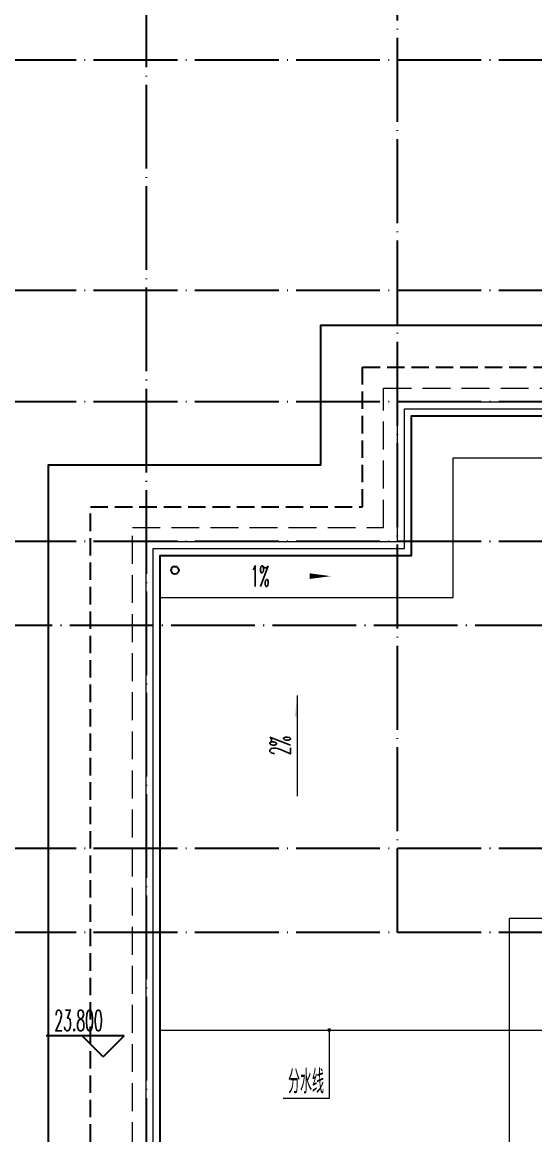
# Model space of a CAD drawing. Extents: x 27938 to 1507990, y 110129 to 923079.
# Drawn here: x 1195646 to 1199319, y 468906 to 476877 of the extents above; entities that cross this region are included whole.
import ezdxf

# ---------------------------------------------------------------- set-up
doc = ezdxf.new("R2010")
doc.units = 0
doc.header["$LTSCALE"] = 1000
doc.header["$MEASUREMENT"] = 0
for name, pattern in [('#P_--_20B1_001_t3$0$DASH', [0.35, 0.25, -0.1]), ('DASH', [0.35, 0.25, -0.1]), ('DOTE', [2.42, 2, -0.2, 0.02, -0.2])]:
    doc.linetypes.add(name, pattern=pattern)
for name, color, linetype in [('----建筑底图', 8, 'Continuous'), ('DIM_ELEV', 3, 'Continuous'), ('DOTE', 1, 'Continuous'), ('ROOF', 4, 'Continuous'), ('VPIPE-污水', 2, 'W'), ('看线', 251, 'Continuous')]:
    doc.layers.add(name, color=color, linetype=linetype)
doc.layers.add('S-L主梁线', color=4, linetype='DASH', plot=False)
for name, color, linetype, lineweight in [('平面-排水沟', 86, 'Continuous', 15), ('平面-栏杆', 135, 'Continuous', 15), ('平面-看线', 45, 'Continuous', 15)]:
    doc.layers.add(name, color=color, linetype=linetype, lineweight=lineweight)
doc.styles.add('_TCH_DIM', font='SIMPLEX.shx', dxfattribs={"width": 0.7, "bigfont": 'GBCBIG.shx'})
doc.styles.add('DIM_FONT_T3', font='SIMPLEX', dxfattribs={"width": 0.705882, "bigfont": 'GBCBIG'})
doc.styles.get("Standard").update_dxf_attribs({"font": 'gbenor.shx', "bigfont": 'gbcbig.shx'})
doc.linetypes.add('W', pattern='A,3,-0.2,["W",Standard,S=0.25,R=0,X=-0.1,Y=-0.115],-0.2', length=3.4)

# ---------------------------------------------------------------- blocks, each defined once
blk = doc.blocks.new('A$C2AC150FC')
at = {"layer": '平面-排水沟'}
blk.add_hatch(color=8, dxfattribs=at).paths.add_polyline_path([(1083.1, -4553.8), (1083.1, -4703.8), (1063.1, -4703.8)])
at = {"layer": 'DIM_ELEV', "color": 8}
for p, q in [((-159.1, -6990.9), (-716.7, -6990.9)), ((-309.1, -7140.9), (-459.1, -6990.9)), ((-309.1, -7140.9), (-159.1, -6990.9))]:
    blk.add_line(p, q, dxfattribs=at)
at = {"layer": 'DOTE', "color": 169, "linetype": 'DOTE', "ltscale": 0.3}
for p, q in [((0, 2000), (0, -14550)), ((1800, -6250), (1800, 2000)), ((25632.7, 0), (-2000, 0)), ((25632.7, -1650), (-2000, -1650)), ((25632.7, -2450), (-2000, -2450)), ((25632.7, -3450), (-2000, -3450)), ((-2000, -4049.7), (25632.7, -4049.7)), ((25632.7, -5650), (-2000, -5650)), ((25632.7, -6250), (-2000, -6250))]:
    blk.add_line(p, q, dxfattribs=at)
at = {"layer": 'ROOF', "color": 8, "ltscale": 0.8}
for points in [[(2400, -11900), (-700, -11900), (-700, -2900), (1250, -2900), (1250, -1900), (8100, -1900)], [(2550, -11250), (100, -11250), (100, -3550), (1900, -3550), (1900, -2550), (8100, -2550)]]:
    blk.add_lwpolyline(points, dxfattribs=at)
at = {"layer": '平面-排水沟', "color": 8}
for p, q in [((100, -6950), (3400, -6950)), ((1310.9, -6950), (1310.9, -7439.3)), ((1310.9, -7439.3), (980.9, -7439.3))]:
    blk.add_line(p, q, dxfattribs=at)
for points in [[(100, -3850), (2200, -3850), (2200, -2850), (11000, -2850)], [(1083.1, -5273.8), (1083.1, -4553.8)]]:
    blk.add_lwpolyline(points, dxfattribs=at)
blk.add_lwpolyline([(914.1, -3697.8, 0, 0, 0), (1321.9, -3697.8, 0, 40, 0), (1171.9, -3697.8, 0, 0, 0)], format="xyseb", dxfattribs=at)
at = {"layer": '平面-排水沟', "color": 8, "const_width": 13.3}
blk.add_lwpolyline([(1310.9, -6943.3, 1), (1310.9, -6956.7, 1)], format="xyb", close=True, dxfattribs=at)
at = {"layer": '平面-栏杆', "color": 8}
for points in [[(2550, -11350), (0, -11350), (0, -3450), (1800, -3450), (1800, -2450), (8100, -2450)], [(2550, -11300), (50, -11300), (50, -3500), (1850, -3500), (1850, -2500), (8100, -2500)]]:
    blk.add_lwpolyline(points, dxfattribs=at)
at = {"layer": '平面-看线', "color": 8, "linetype": 'DASH', "ltscale": 0.8}
blk.add_lwpolyline([(2550, -11450), (-100, -11450), (-100, -3350), (1700, -3350), (1700, -2350), (8100, -2350)], dxfattribs=at)
at = {"layer": '看线', "color": 8, "linetype": '#P_--_20B1_001_t3$0$DASH', "ltscale": 0.5}
blk.add_lwpolyline([(2550, -12450), (2550, -11600), (-400, -11600), (-400, -3200), (1550, -3200), (1550, -2200), (8100, -2200)], dxfattribs=at)
at = {"layer": 'DIM_ELEV', "color": 7, "style": '_TCH_DIM', "width": 0.494118}
blk.add_text('23.800', height=148.75, dxfattribs=at).set_placement((-658.9, -6955.9))
at = {"layer": '平面-排水沟', "color": 7}
for s, height, style, width, p in [('1%', 148.75, '_TCH_DIM', 0.494118, (745, -3772.2)), ('分水线', 168.79, 'DIM_FONT_T3', 0.705882, (1015.9, -7404.3))]:
    blk.add_text(s, height=height, dxfattribs=dict(at, style=style, width=width)).set_placement(p)
at = {"layer": '平面-排水沟', "color": 7, "style": '_TCH_DIM', "width": 0.494118}
blk.add_text('2%', height=148.75, rotation=89.9994, dxfattribs=at).set_placement((1033, -4980.3))
blk = doc.blocks.new('A$C19FE5086')
at = {"layer": 'S-L主梁线', "color": 225, "linetype": 'ByBlock', "lineweight": 18}
for p, q in [((0, 0), (0, -4500)), ((800, 0), (0, 0))]:
    blk.add_line(p, q, dxfattribs=at)

msp = doc.modelspace()

# ---------------------------------------------------------------- block references
at = {"layer": '----建筑底图'}
msp.add_blockref('A$C2AC150FC', (1196535.2, 476605.8), dxfattribs=at)

# ---------------------------------------------------------------- next in the draw order: linework, layer by layer
at = {"layer": 'VPIPE-污水'}
msp.add_circle((1196740.3, 472950.8), 27.5, dxfattribs=at)

# ---------------------------------------------------------------- next in the draw order: block references
at = {"layer": 'S-L主梁线', "color": 225, "linetype": 'ByBlock', "lineweight": 18}
msp.add_blockref('A$C19FE5086', (1199135.2, 470455.8), dxfattribs=at)

doc.saveas('drawing.dxf')
